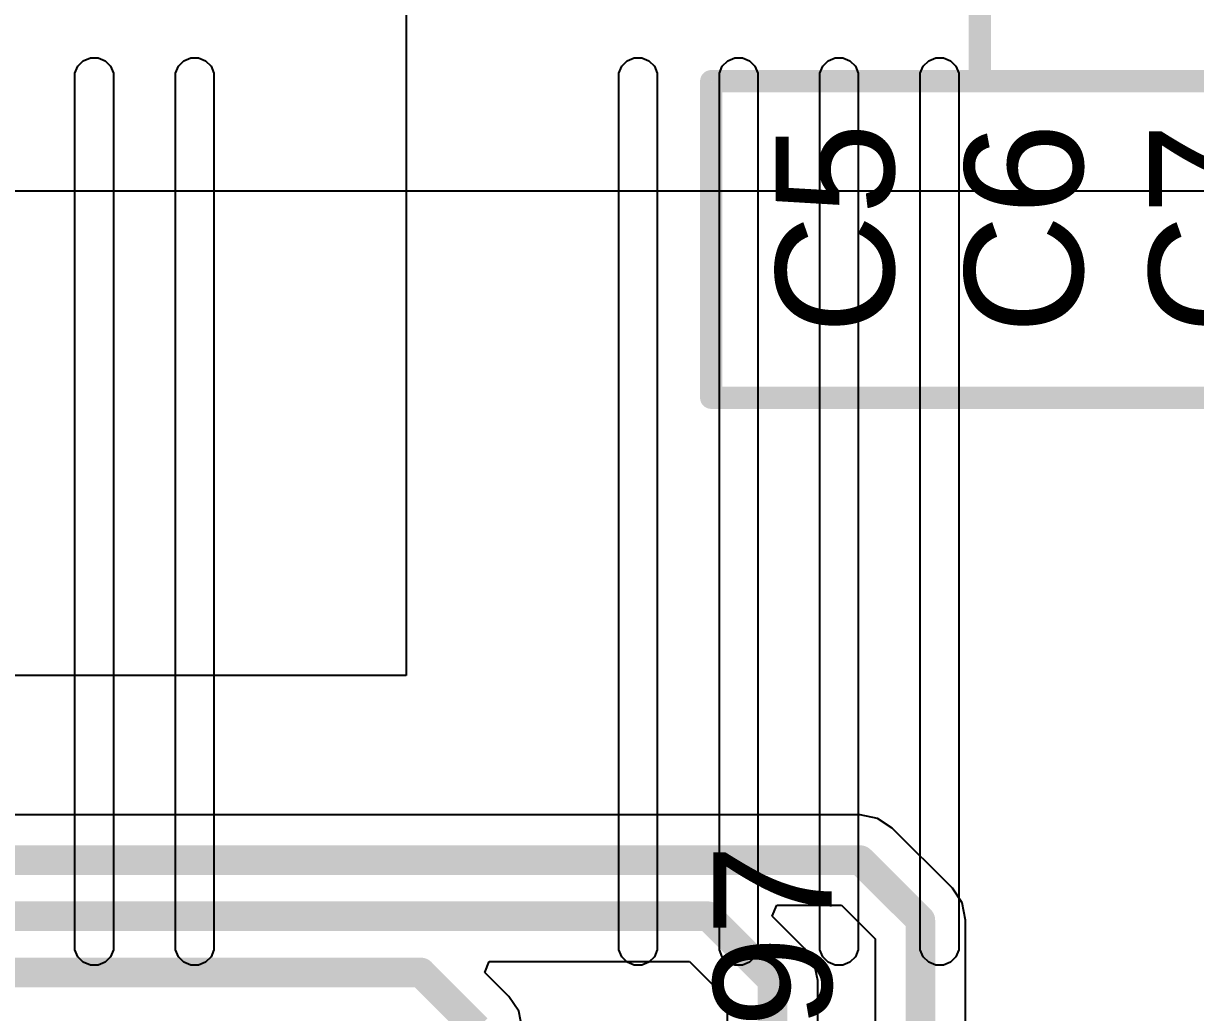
# Model space of a CAD drawing. Header units: inches. Extents: x -4 to 5258, y -4 to 5281.
# Drawn here: x 122.37 to 132.44, y 41.51 to 50.01 of the extents above; entities that cross this region are included whole.
import ezdxf

# ---------------------------------------------------------------- set-up
doc = ezdxf.new("R2010")
doc.units = ezdxf.units.IN
for name, color, linetype in [('Bottom Layer', 5, 'Continuous'), ('Bottom Solder', 6, 'Continuous'), ('Layer 2', 76, 'Continuous'), ('Top Overlay', 2, 'Continuous')]:
    doc.layers.add(name, color=color, linetype=linetype)
doc.styles.add('Arial', font='', dxfattribs={"height": 0.2})
doc.styles.get('Arial').set_extended_font_data('Arial')

msp = doc.modelspace()

# ---------------------------------------------------------------- linework, layer by layer
at = {"layer": 'Bottom Layer'}
for p, q in [((125.662, 98.001), (125.662, 44.401)), ((125.662, 44.401), (106.488, 44.401))]:
    msp.add_line(p, q, dxfattribs=at)
at = {"layer": 'Bottom Solder'}
for p, q in [((122.84, 49.639), (122.886, 49.685)), ((122.886, 49.685), (122.947, 49.71)), ((122.947, 49.71), (122.98, 49.71)), ((122.98, 49.71), (123.013, 49.71)), ((123.013, 49.71), (123.073, 49.685)), ((123.073, 49.685), (123.12, 49.639)), ((123.704, 49.639), (123.75, 49.685)), ((123.75, 49.685), (123.811, 49.71)), ((123.811, 49.71), (123.844, 49.71)), ((123.844, 49.71), (123.876, 49.71)), ((123.876, 49.71), (123.937, 49.685)), ((123.937, 49.685), (123.984, 49.639)), ((127.514, 49.639), (127.56, 49.685)), ((127.56, 49.685), (127.621, 49.71)), ((127.621, 49.71), (127.654, 49.71)), ((127.654, 49.71), (127.686, 49.71)), ((127.686, 49.71), (127.747, 49.685)), ((127.747, 49.685), (127.794, 49.639)), ((128.377, 49.639), (128.424, 49.685)), ((128.424, 49.685), (128.484, 49.71)), ((128.484, 49.71), (128.517, 49.71)), ((128.517, 49.71), (128.55, 49.71)), ((128.55, 49.71), (128.611, 49.685)), ((128.611, 49.685), (128.657, 49.639)), ((129.241, 49.639), (129.287, 49.685)), ((129.287, 49.685), (129.348, 49.71)), ((129.348, 49.71), (129.381, 49.71)), ((129.381, 49.71), (129.414, 49.71)), ((129.414, 49.71), (129.474, 49.685)), ((129.474, 49.685), (129.521, 49.639)), ((130.104, 49.639), (130.151, 49.685)), ((130.151, 49.685), (130.212, 49.71)), ((130.212, 49.71), (130.244, 49.71)), ((130.244, 49.71), (130.277, 49.71)), ((130.277, 49.71), (130.338, 49.685)), ((130.338, 49.685), (130.384, 49.639)), ((122.815, 49.578), (122.84, 49.639)), ((122.815, 49.545), (122.815, 49.578)), ((123.12, 49.639), (123.145, 49.578)), ((123.145, 49.578), (123.145, 49.545)), ((123.678, 49.578), (123.704, 49.639)), ((123.678, 49.545), (123.678, 49.578)), ((123.984, 49.639), (124.009, 49.578)), ((124.009, 49.578), (124.009, 49.545)), ((127.488, 49.578), (127.514, 49.639)), ((127.488, 49.545), (127.488, 49.578)), ((127.794, 49.639), (127.819, 49.578)), ((127.819, 49.578), (127.819, 49.545)), ((128.352, 49.578), (128.377, 49.639)), ((128.352, 49.545), (128.352, 49.578)), ((128.657, 49.639), (128.682, 49.578)), ((128.682, 49.578), (128.682, 49.545)), ((129.216, 49.578), (129.241, 49.639)), ((129.216, 49.545), (129.216, 49.578)), ((129.521, 49.639), (129.546, 49.578)), ((129.546, 49.578), (129.546, 49.545)), ((130.079, 49.578), (130.104, 49.639)), ((130.079, 49.545), (130.079, 49.578)), ((130.384, 49.639), (130.409, 49.578)), ((130.409, 49.578), (130.409, 49.545)), ((122.815, 42.078), (122.815, 49.545)), ((123.145, 49.545), (123.145, 49.545)), ((123.145, 49.545), (123.145, 42.078)), ((123.678, 42.078), (123.678, 49.545)), ((124.009, 49.545), (124.009, 49.545)), ((124.009, 49.545), (124.009, 42.078)), ((127.488, 42.078), (127.488, 49.545)), ((127.819, 49.545), (127.819, 49.545)), ((127.819, 49.545), (127.819, 42.078)), ((128.352, 42.078), (128.352, 49.545)), ((128.682, 49.545), (128.682, 49.545)), ((128.682, 49.545), (128.682, 42.078)), ((129.216, 42.078), (129.216, 49.545)), ((129.546, 49.545), (129.546, 49.545)), ((129.546, 49.545), (129.546, 42.078)), ((130.079, 42.078), (130.079, 49.545)), ((130.409, 49.545), (130.409, 49.545)), ((130.409, 49.545), (130.409, 42.078)), ((122.815, 42.078), (122.815, 42.078)), ((122.815, 42.045), (122.815, 42.078)), ((122.84, 41.984), (122.815, 42.045)), ((123.145, 42.045), (123.12, 41.984)), ((123.145, 42.078), (123.145, 42.045)), ((123.678, 42.078), (123.678, 42.078)), ((123.678, 42.045), (123.678, 42.078)), ((123.704, 41.984), (123.678, 42.045)), ((124.009, 42.045), (123.984, 41.984)), ((124.009, 42.078), (124.009, 42.045)), ((127.488, 42.078), (127.488, 42.078)), ((127.488, 42.045), (127.488, 42.078)), ((127.514, 41.984), (127.488, 42.045)), ((127.819, 42.045), (127.794, 41.984)), ((127.819, 42.078), (127.819, 42.045)), ((128.352, 42.078), (128.352, 42.078)), ((128.352, 42.045), (128.352, 42.078)), ((128.377, 41.984), (128.352, 42.045)), ((128.682, 42.045), (128.657, 41.984)), ((128.682, 42.078), (128.682, 42.045)), ((129.216, 42.078), (129.216, 42.078)), ((129.216, 42.045), (129.216, 42.078)), ((129.241, 41.984), (129.216, 42.045)), ((129.546, 42.045), (129.521, 41.984)), ((129.546, 42.078), (129.546, 42.045)), ((130.079, 42.078), (130.079, 42.078)), ((130.079, 42.045), (130.079, 42.078)), ((130.104, 41.984), (130.079, 42.045)), ((130.409, 42.045), (130.384, 41.984)), ((130.409, 42.078), (130.409, 42.045)), ((122.886, 41.938), (122.84, 41.984)), ((122.947, 41.913), (122.886, 41.938)), ((122.98, 41.913), (122.947, 41.913)), ((123.013, 41.913), (122.98, 41.913)), ((123.073, 41.938), (123.013, 41.913)), ((123.12, 41.984), (123.073, 41.938)), ((123.75, 41.938), (123.704, 41.984)), ((123.811, 41.913), (123.75, 41.938)), ((123.844, 41.913), (123.811, 41.913)), ((123.876, 41.913), (123.844, 41.913)), ((123.937, 41.938), (123.876, 41.913)), ((123.984, 41.984), (123.937, 41.938)), ((127.56, 41.938), (127.514, 41.984)), ((127.621, 41.913), (127.56, 41.938)), ((127.654, 41.913), (127.621, 41.913)), ((127.686, 41.913), (127.654, 41.913)), ((127.747, 41.938), (127.686, 41.913)), ((127.794, 41.984), (127.747, 41.938)), ((128.424, 41.938), (128.377, 41.984)), ((128.484, 41.913), (128.424, 41.938)), ((128.517, 41.913), (128.484, 41.913)), ((128.55, 41.913), (128.517, 41.913)), ((128.611, 41.938), (128.55, 41.913)), ((128.657, 41.984), (128.611, 41.938)), ((129.287, 41.938), (129.241, 41.984)), ((129.348, 41.913), (129.287, 41.938)), ((129.381, 41.913), (129.348, 41.913)), ((129.414, 41.913), (129.381, 41.913)), ((129.474, 41.938), (129.414, 41.913)), ((129.521, 41.984), (129.474, 41.938)), ((130.151, 41.938), (130.104, 41.984)), ((130.212, 41.913), (130.151, 41.938)), ((130.244, 41.913), (130.212, 41.913)), ((130.277, 41.913), (130.244, 41.913)), ((130.338, 41.938), (130.277, 41.913)), ((130.384, 41.984), (130.338, 41.938))]:
    msp.add_line(p, q, dxfattribs=at)
at = {"layer": 'Layer 2'}
for p, q in [((112.175, 48.566), (134.555, 48.566)), ((129.563, 43.205), (103.578, 43.205)), ((129.712, 43.175), (129.563, 43.205)), ((129.838, 43.091), (129.712, 43.175)), ((130.354, 42.574), (129.838, 43.091)), ((130.439, 42.448), (130.354, 42.574)), ((128.806, 42.334), (128.845, 42.428)), ((128.845, 42.428), (129.402, 42.428)), ((129.402, 42.428), (129.691, 42.139)), ((130.468, 42.3), (130.439, 42.448)), ((129.083, 42.056), (128.806, 42.334)), ((130.468, 38.039), (130.468, 42.3)), ((129.691, 42.139), (129.691, 38.039)), ((129.167, 41.93), (129.083, 42.056)), ((126.336, 41.851), (126.375, 41.945)), ((126.375, 41.945), (128.096, 41.945)), ((128.096, 41.945), (128.42, 41.621)), ((129.197, 41.782), (129.167, 41.93)), ((126.544, 41.643), (126.336, 41.851)), ((129.197, 38.205), (129.197, 41.782)), ((126.629, 41.517), (126.544, 41.643)), ((128.42, 41.621), (128.42, 38.205)), ((126.658, 41.368), (126.629, 41.517))]:
    msp.add_line(p, q, dxfattribs=at)
for points in [[(45.947, 42.816, 0.254, 0.254, 0), (129.563, 42.816, 0.254, 0.254, 0)], [(129.563, 42.816, 0.254, 0.254, 0), (130.08, 42.3, 0.254, 0.254, 0)], [(46.147, 42.334, 0.254, 0.254, 0), (128.257, 42.334, 0.254, 0.254, 0)], [(128.257, 42.334, 0.254, 0.254, 0), (128.809, 41.782, 0.254, 0.254, 0)], [(130.08, 37.644, 0.254, 0.254, 0), (130.08, 42.3, 0.254, 0.254, 0)], [(46.347, 41.851, 0.254, 0.254, 0), (125.787, 41.851, 0.254, 0.254, 0)], [(125.787, 41.851, 0.254, 0.254, 0), (126.27, 41.368, 0.254, 0.254, 0)], [(128.809, 37.81, 0.254, 0.254, 0), (128.809, 41.782, 0.254, 0.254, 0)]]:
    msp.add_lwpolyline(points, format="xyseb", dxfattribs=at)
for points in [[(129.499, 42.816, 0.127, 0.127, 1), (129.626, 42.816, 0.127, 0.127, 1)], [(129.499, 42.816, 0.127, 0.127, 1), (129.626, 42.816, 0.127, 0.127, 1)], [(128.193, 42.334, 0.127, 0.127, 1), (128.32, 42.334, 0.127, 0.127, 1)], [(128.193, 42.334, 0.127, 0.127, 1), (128.32, 42.334, 0.127, 0.127, 1)], [(130.016, 42.3, 0.127, 0.127, 1), (130.143, 42.3, 0.127, 0.127, 1)], [(130.016, 42.3, 0.127, 0.127, 1), (130.143, 42.3, 0.127, 0.127, 1)], [(125.724, 41.851, 0.127, 0.127, 1), (125.851, 41.851, 0.127, 0.127, 1)], [(125.724, 41.851, 0.127, 0.127, 1), (125.851, 41.851, 0.127, 0.127, 1)], [(128.745, 41.782, 0.127, 0.127, 1), (128.872, 41.782, 0.127, 0.127, 1)], [(128.745, 41.782, 0.127, 0.127, 1), (128.872, 41.782, 0.127, 0.127, 1)]]:
    msp.add_lwpolyline(points, format="xyseb", close=True, dxfattribs=at)
at = {"layer": 'Top Overlay'}
for points in [[(130.59, 49.585, 0.191, 0.191, 0), (130.59, 51.743, 0.191, 0.191, 0)], [(128.282, 49.509, 0.191, 0.191, 0), (133.515, 49.509, 0.191, 0.191, 0)], [(128.282, 46.789, 0.191, 0.191, 0), (128.282, 49.509, 0.191, 0.191, 0)], [(128.282, 46.789, 0.191, 0.191, 0), (133.515, 46.789, 0.191, 0.191, 0)]]:
    msp.add_lwpolyline(points, format="xyseb", dxfattribs=at)
for points in [[(130.542, 49.585, 0.0952, 0.0952, 1), (130.637, 49.585, 0.0952, 0.0952, 1)], [(128.234, 49.509, 0.0952, 0.0952, 1), (128.33, 49.509, 0.0952, 0.0952, 1)], [(128.234, 49.509, 0.0952, 0.0952, 1), (128.33, 49.509, 0.0952, 0.0952, 1)], [(128.234, 46.789, 0.0952, 0.0952, 1), (128.33, 46.789, 0.0952, 0.0952, 1)], [(128.234, 46.789, 0.0952, 0.0952, 1), (128.33, 46.789, 0.0952, 0.0952, 1)]]:
    msp.add_lwpolyline(points, format="xyseb", close=True, dxfattribs=at)

# ---------------------------------------------------------------- texts
at = {"layer": 'Top Overlay', "style": 'Arial'}
for s, p in [('C5', (129.853, 47.336)), ('C6', (131.476, 47.336)), ('C7', (133.06, 47.336)), ('R97', (129.317, 40.35))]:
    msp.add_text(s, height=1.016, rotation=90, dxfattribs=at).set_placement(p)

doc.saveas('drawing.dxf')
